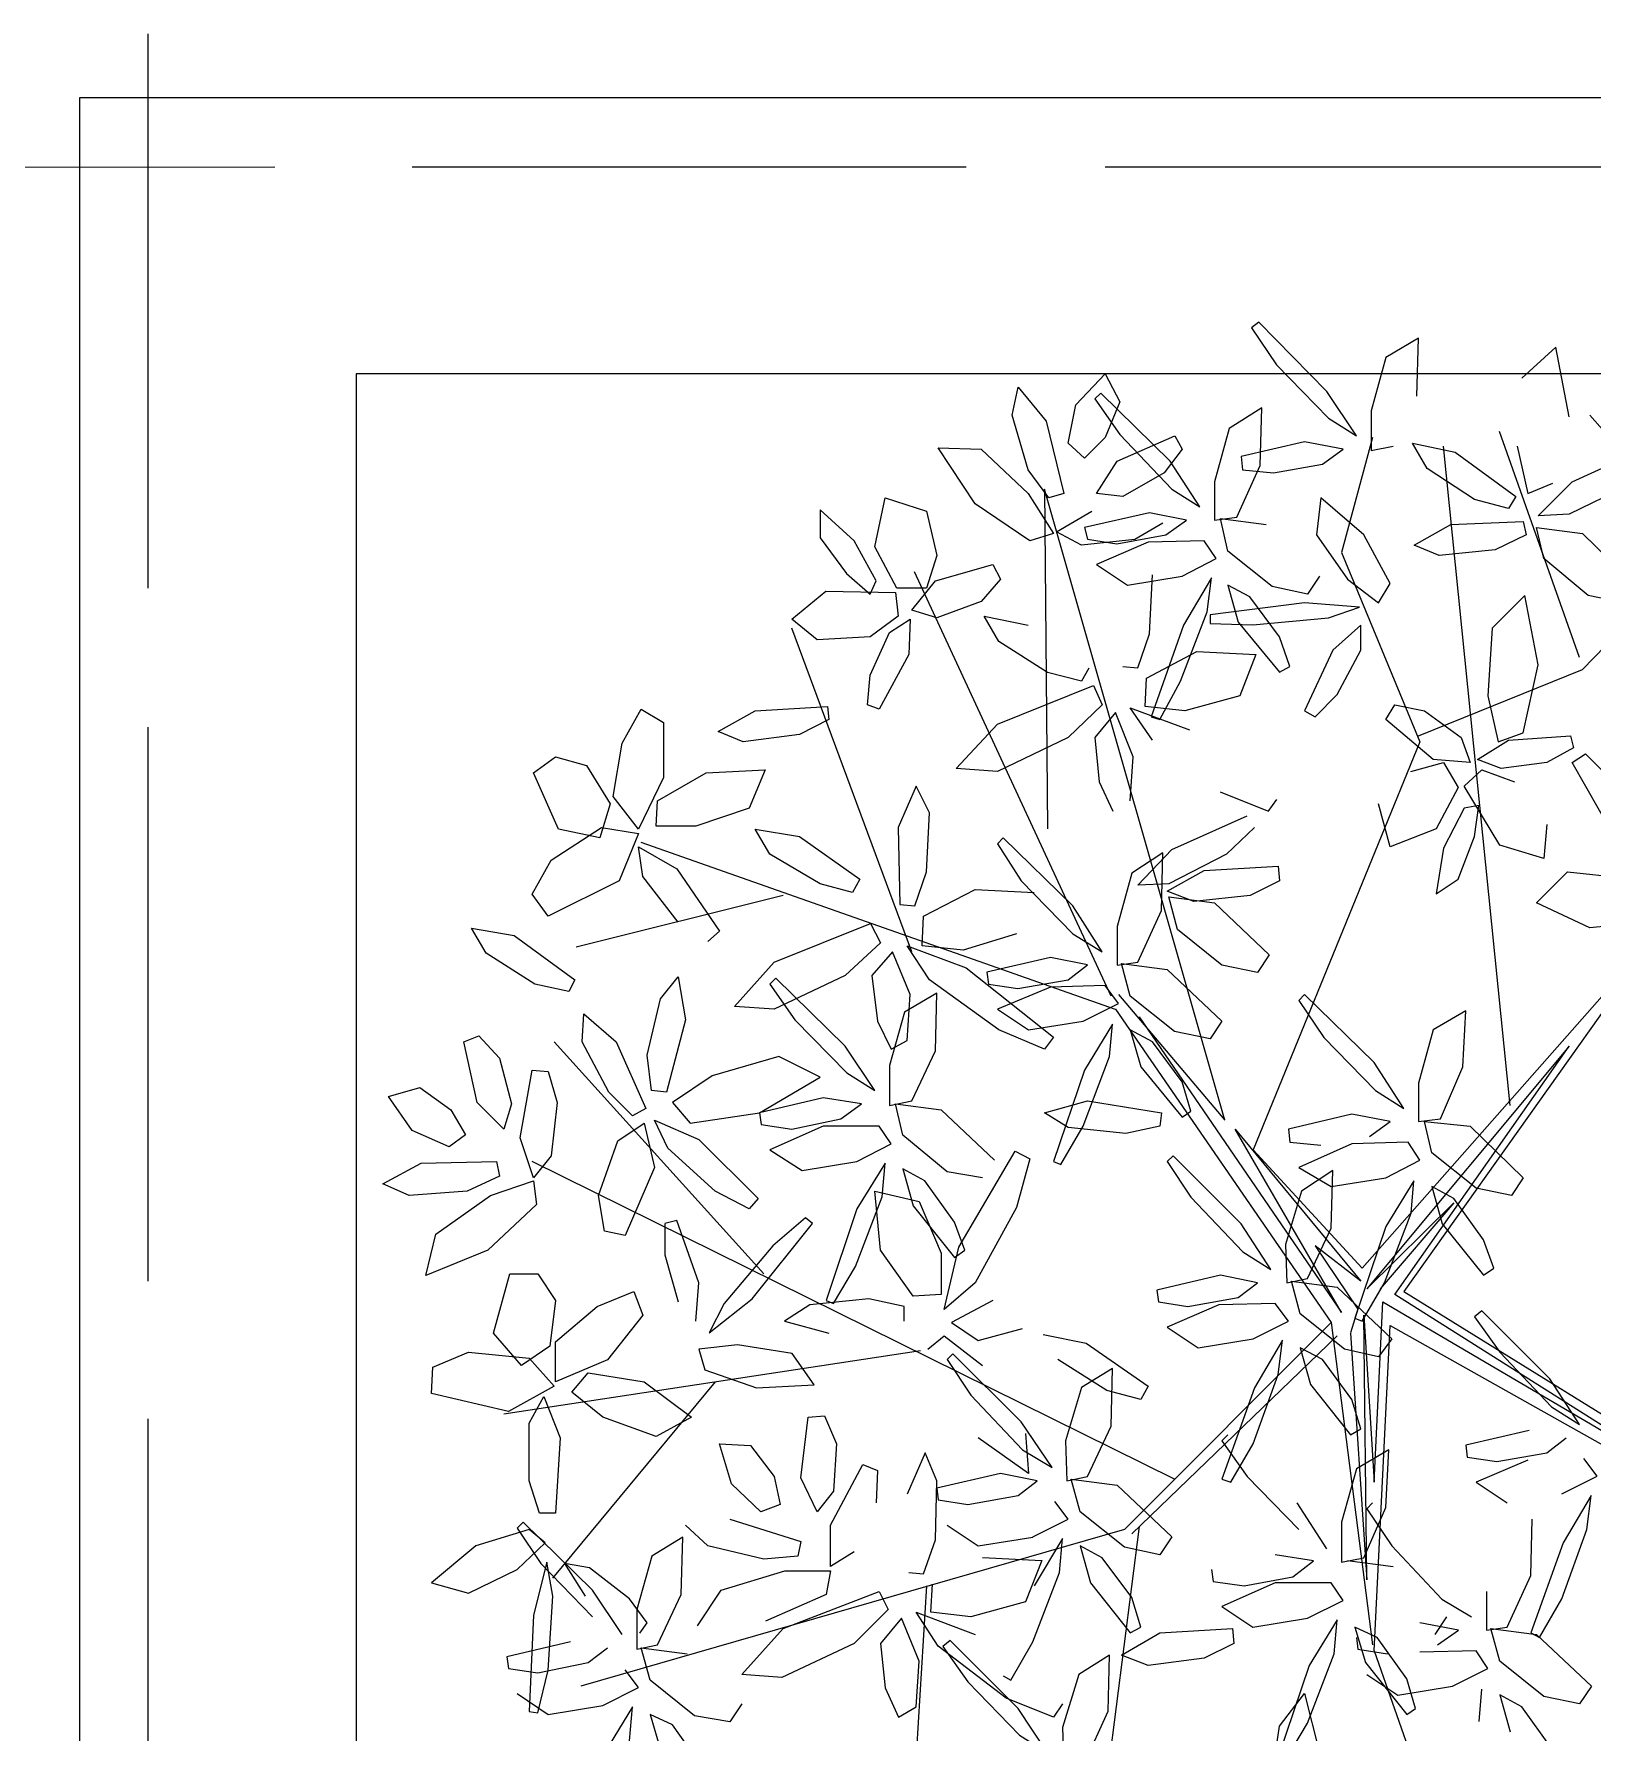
# Model space of a CAD drawing. Header units: metres. Extents: x 14 to 155, y 0 to 125.
# Drawn here: x 18.354 to 20.042, y 119.317 to 121.156 of the extents above; entities that cross this region are included whole.
import ezdxf

# ---------------------------------------------------------------- set-up
doc = ezdxf.new("R2010")
doc.units = ezdxf.units.M
doc.layers.add('PDF_Geometry', color=7, linetype='Continuous', true_color=0xc0c0c0)

msp = doc.modelspace()

# ---------------------------------------------------------------- linework, layer by layer
at = {"layer": 'PDF_Geometry', "color": 0, "lineweight": 0}
for points in [[(18.4772, 121.1557), (18.4773, 120.5555)], [(18.0147, 121.0116), (18.6148, 121.0117)], [(18.7637, 121.0117), (19.3638, 121.0117)], [(19.5143, 121.0117), (20.1144, 121.0117)], [(19.852, 120.7636), (19.8536, 120.8261), (19.8184, 120.8053), (19.8024, 120.7476)], [(20.0168, 120.7412), (20.0024, 120.8164), (19.9656, 120.7829)], [(19.8023, 120.7477), (19.8023, 120.7045), (19.8263, 120.7093)], [(20.0392, 120.7428), (20.0745, 120.7028), (20.1001, 120.6916), (20.0856, 120.73)], [(19.8039, 120.7188), (19.7703, 120.594), (19.8552, 120.3892), (19.6744, 119.9475), (19.7928, 119.8194), (20.1176, 120.1875), (19.8376, 119.7938), (20.1896, 119.5763), (20.3368, 119.5923)], [(20.028, 120.4804), (19.9415, 120.7253)], [(19.9528, 119.9955), (19.8808, 120.7093)], [(19.9607, 120.7093), (19.972, 120.6581), (19.9992, 120.6692)], [(19.5287, 120.1155), (19.6439, 119.9795), (19.4487, 120.6628), (19.4519, 120.2948)], [(20.0312, 120.4676), (20.2072, 120.6484)], [(19.5767, 120.626), (19.5464, 120.6084), (19.4887, 120.602), (19.4615, 120.6164), (19.4999, 120.6388)], [(19.7463, 120.5684), (19.7335, 120.5492), (19.6951, 120.5572), (19.6471, 120.5956), (19.6391, 120.6309), (19.6887, 120.6244)], [(19.5207, 120.1139), (19.3078, 120.5732)], [(19.5335, 120.4708), (19.5495, 120.4692), (19.5623, 120.5061), (19.5655, 120.57)], [(19.3047, 120.1619), (19.175, 120.5124)], [(19.4967, 120.4691), (19.4887, 120.4547), (19.4519, 120.4644), (19.3991, 120.4979), (19.383, 120.5251), (19.431, 120.5156)], [(19.8536, 120.3956), (20.0313, 120.4676)], [(19.5415, 120.3251), (19.5447, 120.3731), (19.5255, 120.4211), (19.503, 120.394), (19.5079, 120.346), (19.5224, 120.314)], [(19.5655, 120.3908), (19.5415, 120.426), (19.6055, 120.402)], [(18.4773, 120.4052), (18.4773, 119.805)], [(19.8455, 120.3572), (19.8807, 120.3668), (19.8967, 120.3396), (19.8727, 120.2948), (19.8231, 120.2756), (19.8103, 120.322)], [(20.0793, 120.2627), (20.02, 120.3668), (20.0344, 120.3763), (20.0729, 120.3379), (20.1209, 120.2595), (20.1305, 120.2163)], [(19.9928, 120.2996), (19.9896, 120.2627), (19.9416, 120.2772), (19.9032, 120.3412), (19.9224, 120.3588), (19.9577, 120.346)], [(19.6904, 120.314), (19.6392, 120.3348)], [(19.6999, 120.3267), (19.6904, 120.3139)], [(19.6759, 120.2964), (19.6456, 120.2676), (19.5831, 120.2355), (19.5495, 120.2339), (19.5863, 120.2724), (19.668, 120.3092)], [(19.0518, 120.1939), (19.0134, 120.2435), (19.0086, 120.2755), (19.0502, 120.2515), (19.0966, 120.1843), (19.0838, 120.1731)], [(19.5255, 120.0995), (19.0118, 120.2803)], [(19.1654, 120.2227), (18.9414, 120.1668)], [(19.4183, 120.1811), (19.3606, 120.1635), (19.3159, 120.1683), (19.3175, 120.2003), (19.3735, 120.2291), (19.4375, 120.2259)], [(19.5256, 120.0996), (19.7592, 119.7603), (19.5351, 119.5362), (18.9462, 119.3666)], [(19.5511, 120.0915), (19.7704, 119.7714), (19.6551, 119.9699), (19.7912, 119.805)], [(19.1446, 119.813), (18.9174, 120.0643)], [(19.7799, 119.749), (19.7976, 119.4817), (19.7944, 119.7683), (19.8056, 119.5874), (19.8152, 119.7827), (20.1801, 119.5683), (19.828, 119.7907), (20.0168, 120.0596), (19.7976, 119.797), (19.8921, 119.8899), (19.812, 119.797)], [(19.3815, 119.917), (19.343, 119.9234), (19.295, 119.9634), (19.2871, 119.997), (19.3367, 119.9906), (19.3943, 119.9362)], [(19.8007, 119.9619), (19.8231, 119.9779), (19.7815, 119.9859), (19.7127, 119.9698), (19.7143, 119.9555)], [(19.7144, 119.9555), (19.748, 119.9523)], [(19.5895, 119.5906), (18.8934, 119.9346)], [(19.071, 119.7618), (19.0741, 119.8035), (19.0501, 119.8707), (19.0374, 119.8675)], [(19.0374, 119.8674), (19.0374, 119.8338), (19.0518, 119.7826)], [(19.7912, 119.8051), (19.7416, 119.8435), (19.788, 119.7747), (19.7799, 119.7491)], [(19.2966, 119.7619), (19.2966, 119.7779), (19.2582, 119.7859), (19.1942, 119.7795), (19.167, 119.7619), (19.215, 119.749)], [(19.3926, 119.7843), (19.3478, 119.7603), (19.3766, 119.741), (19.4246, 119.7539)], [(19.7592, 119.7603), (19.804, 119.4114)], [(19.8055, 119.405), (19.8231, 119.757), (20.1849, 119.5538)], [(19.3223, 119.7314), (19.3399, 119.7458)], [(19.3398, 119.7458), (19.3815, 119.7139)], [(19.4471, 119.7474), (19.4935, 119.7379), (19.5607, 119.6915), (19.5528, 119.677), (19.5159, 119.6866), (19.4631, 119.7202)], [(19.7656, 119.7458), (19.5431, 119.5314)], [(19.3143, 119.7298), (18.8629, 119.661)], [(19.0918, 119.6962), (18.9157, 119.4834)], [(18.4773, 119.6562), (18.4773, 119.056)], [(19.4279, 119.6402), (19.4311, 119.5969), (19.3767, 119.6354)], [(19.6407, 119.6322), (19.6679, 119.5938), (19.724, 119.5362)], [(19.6472, 119.6386), (19.6408, 119.6322)], [(19.9736, 119.6435), (19.9048, 119.6274), (19.9064, 119.6147)], [(19.9064, 119.6146), (19.9384, 119.6098), (19.9928, 119.6194), (20.0137, 119.6354)], [(19.3015, 119.4898), (19.3175, 119.4882), (19.3303, 119.525), (19.3319, 119.589), (19.3191, 119.6194), (19.2999, 119.5746)], [(19.972, 119.6114), (19.9161, 119.5874), (19.9496, 119.565)], [(20.0088, 119.5747), (20.0472, 119.5939), (20.0328, 119.6131)], [(19.2423, 119.5122), (19.2167, 119.4962), (19.2167, 119.541), (19.2518, 119.6066), (19.2678, 119.6002), (19.2663, 119.565)], [(19.4359, 119.5282), (19.4743, 119.5474), (19.4599, 119.5667)], [(19.7543, 119.5154), (19.7224, 119.565)], [(19.8039, 119.565), (19.7976, 119.5586), (19.8248, 119.5186), (19.8791, 119.4609), (19.9112, 119.4418)], [(18.991, 119.4225), (18.959, 119.4705), (18.8837, 119.5441), (18.8774, 119.5378), (18.903, 119.4993), (18.959, 119.4418)], [(19.1814, 119.5074), (19.1446, 119.5042), (19.0838, 119.5187), (19.0598, 119.541)], [(19.1078, 119.5473), (19.1846, 119.5233), (19.1814, 119.5073)], [(19.343, 119.541), (19.3766, 119.5186), (19.4359, 119.5281)], [(19.5511, 119.5394), (19.4679, 118.8897)], [(19.9272, 119.469), (19.9272, 119.4274), (19.9496, 119.4306), (19.9752, 119.4866), (19.9768, 119.5474)], [(19.4039, 119.3778), (19.4119, 119.373), (19.4359, 119.4146), (19.4647, 119.4898), (19.4679, 119.5265), (19.4375, 119.4753)], [(19.0102, 119.4241), (19.0182, 119.4353), (18.999, 119.461), (18.9558, 119.4946), (18.9286, 119.4993), (18.951, 119.4642)], [(19.3815, 119.5058), (19.4455, 119.5026), (19.4279, 119.4578), (19.3686, 119.4418)], [(19.6296, 119.493), (19.6312, 119.4801), (19.6648, 119.4754), (19.7176, 119.485), (19.74, 119.5025), (19.6984, 119.509)], [(19.7768, 119.5026), (19.8263, 119.4962)], [(19.0727, 119.4321), (19.0983, 119.4706), (19.1671, 119.4914), (19.2167, 119.4914), (19.2119, 119.4658), (19.1463, 119.437)], [(19.3206, 119.4753), (19.2919, 119.0016)], [(19.3687, 119.4418), (19.3255, 119.4466), (19.3271, 119.477)], [(19.4679, 119.3474), (19.4584, 119.3329), (19.4071, 119.3537), (19.3335, 119.4098), (19.3095, 119.4466), (19.3735, 119.4226)], [(19.8744, 119.4113), (19.8969, 119.4274), (19.8552, 119.4353)], [(19.884, 119.4418), (19.8712, 119.4226)], [(18.935, 119.4146), (18.8662, 119.3985), (18.8678, 119.3858)], [(18.8678, 119.3857), (18.8998, 119.3809), (18.9543, 119.3921), (18.9751, 119.4081)], [(19.1207, 119.3474), (19.1078, 119.3281), (19.0695, 119.3345), (19.0215, 119.373), (19.0118, 119.4082), (19.0614, 119.4017)], [(19.7864, 119.4194), (19.788, 119.4065), (19.82, 119.4018)], [(19.7976, 119.3794), (19.8311, 119.357), (19.8904, 119.3665), (19.9288, 119.3857), (19.916, 119.405), (19.8552, 119.4034)], [(19.8056, 119.405), (19.8937, 119.1537)], [(18.9702, 119.3458), (19.0086, 119.365), (18.9942, 119.3842)], [(18.8774, 119.3585), (18.9109, 119.3361), (18.9702, 119.3457)], [(19.9193, 119.3282), (19.9224, 119.3634)], [(19.9976, 119.2994), (19.9657, 119.3442), (19.9417, 119.3571), (19.9528, 119.317)]]:
    msp.add_lwpolyline(points, dxfattribs=at)
at = {"layer": 'PDF_Geometry', "color": 0, "lineweight": 5}
msp.add_lwpolyline([(18.7041, 90.0848), (18.4048, 90.3857), (18.4036, 121.0868), (40.4037, 121.0877), (40.4048, 90.3865), (40.1056, 90.3865), (40.1044, 120.7884), (18.7029, 120.7876), (18.7041, 90.3857)], dxfattribs=at)
at = {"layer": 'PDF_Geometry', "color": 0, "lineweight": 0}
for points in [[(19.6727, 120.8373), (19.6999, 120.7973), (19.756, 120.7397), (19.7864, 120.7205), (19.7544, 120.7685), (19.6807, 120.8437)], [(19.5143, 120.7188), (19.4919, 120.6964), (19.4743, 120.7124), (19.4823, 120.7541), (19.5143, 120.7876), (19.5303, 120.7573)], [(19.4534, 120.6533), (19.431, 120.6837), (19.4134, 120.7429), (19.4199, 120.7733), (19.4503, 120.7365), (19.4695, 120.6581)], [(19.503, 120.7604), (19.5302, 120.722), (19.5863, 120.6628), (19.6167, 120.6436), (19.5847, 120.6932), (19.5094, 120.7668)], [(19.6327, 120.6708), (19.6327, 120.6292), (19.6567, 120.6324), (19.6823, 120.6884), (19.6839, 120.7508), (19.6487, 120.7285)], [(19.5975, 120.7061), (19.5783, 120.6805), (19.5335, 120.6549), (19.5047, 120.6581), (19.5271, 120.6932), (19.5896, 120.7205)], [(19.6631, 120.6837), (19.6966, 120.6805), (19.7495, 120.69), (19.7719, 120.7061), (19.7303, 120.714), (19.6615, 120.6981)], [(19.9512, 120.642), (19.9143, 120.6516), (19.8631, 120.6853), (19.8471, 120.7124), (19.8935, 120.7029), (19.9592, 120.6549)], [(19.431, 120.6581), (19.4582, 120.6148), (19.4326, 120.6069), (19.3734, 120.6469), (19.3334, 120.7076), (19.3798, 120.7061)], [(20.1096, 120.6948), (20.0793, 120.6661), (20.0168, 120.6356), (19.9832, 120.634), (20.02, 120.6708), (20.1017, 120.7077)], [(19.2342, 120.5716), (19.2598, 120.5492), (19.2662, 120.5636), (19.2422, 120.6069), (19.2055, 120.6404), (19.2055, 120.61)], [(19.3318, 120.5908), (19.3206, 120.5556), (19.2886, 120.5556), (19.2646, 120.6004), (19.2759, 120.6533), (19.3206, 120.6388)], [(19.7767, 120.5653), (19.8103, 120.5397), (19.8231, 120.5605), (19.7943, 120.6133), (19.7479, 120.6533), (19.7431, 120.6133)], [(19.4951, 120.6085), (19.527, 120.6037), (19.5799, 120.6132), (19.6023, 120.6293), (19.5623, 120.6372), (19.4919, 120.6213)], [(19.9704, 120.6133), (19.9368, 120.5972), (19.876, 120.5909), (19.8488, 120.6021), (19.8887, 120.6245), (19.9672, 120.6277)], [(20.076, 120.5397), (20.0375, 120.5476), (19.9895, 120.5877), (19.9816, 120.6213), (20.0312, 120.6149), (20.0888, 120.5589)], [(19.5975, 120.5684), (19.6344, 120.5877), (19.6215, 120.6069), (19.5607, 120.6053), (19.5047, 120.5813), (19.5383, 120.5589)], [(19.4007, 120.5652), (19.3798, 120.5412), (19.3318, 120.5236), (19.3047, 120.5317), (19.3303, 120.5636), (19.3927, 120.5813)], [(19.5735, 120.4132), (19.5959, 120.4548), (19.6246, 120.53), (19.6294, 120.5668), (19.599, 120.5156), (19.5639, 120.4164)], [(19.2902, 120.5252), (19.2598, 120.5028), (19.2022, 120.4996), (19.175, 120.522), (19.2118, 120.5524), (19.287, 120.5508)], [(19.7144, 120.4708), (19.7031, 120.5028), (19.6711, 120.546), (19.6471, 120.5589), (19.6584, 120.5188), (19.7031, 120.4645)], [(19.9288, 120.4388), (19.9399, 120.3892), (19.9672, 120.3988), (19.9832, 120.4724), (19.9688, 120.5476), (19.9336, 120.5124)], [(19.6279, 120.5172), (19.6743, 120.5157), (19.756, 120.5236), (19.7896, 120.5349), (19.7303, 120.5397), (19.6279, 120.5268)], [(19.2567, 120.4292), (19.2598, 120.4612), (19.2807, 120.5076), (19.3031, 120.522), (19.3015, 120.4836), (19.2695, 120.4244)], [(19.7416, 120.4164), (19.7656, 120.4404), (19.7912, 120.4884), (19.7911, 120.5156), (19.7608, 120.4884), (19.7303, 120.4227)], [(19.6007, 120.4227), (19.5575, 120.4275), (19.5591, 120.458), (19.6136, 120.4868), (19.6775, 120.4836), (19.66, 120.4388)], [(19.5111, 120.4292), (19.4743, 120.394), (19.3975, 120.3572), (19.3527, 120.3604), (19.3975, 120.4084), (19.5015, 120.45)], [(18.991, 120.3876), (19.0118, 120.4244), (19.0358, 120.41), (19.0358, 120.3507), (19.0086, 120.2947), (18.9814, 120.3299)], [(19.215, 120.4132), (19.1831, 120.3971), (19.1222, 120.3892), (19.095, 120.4003), (19.135, 120.4227), (19.2134, 120.4276)], [(19.828, 120.4292), (19.86, 120.4228), (19.9, 120.394), (19.9097, 120.3668), (19.8696, 120.37), (19.8184, 120.4132)], [(20.0216, 120.3828), (19.9928, 120.3668), (19.9432, 120.3604), (19.9176, 120.37), (19.9512, 120.3908), (20.0184, 120.3957)], [(18.919, 120.3731), (18.9525, 120.3636), (18.9782, 120.3219), (18.967, 120.2851), (18.9222, 120.2947), (18.895, 120.3555)], [(19.0709, 120.2979), (19.0277, 120.2979), (19.0293, 120.3251), (19.0822, 120.3556), (19.1461, 120.3588), (19.1286, 120.3172)], [(19.3079, 120.2115), (19.3207, 120.2483), (19.3239, 120.3123), (19.3094, 120.3412), (19.2902, 120.2963), (19.2918, 120.2131)], [(19.9144, 120.2868), (19.9191, 120.3204), (19.9031, 120.3172), (19.8807, 120.274), (19.8727, 120.2244), (19.8967, 120.2404)], [(18.8934, 120.2243), (18.9142, 120.2612), (18.9686, 120.2963), (19.0086, 120.29), (18.9878, 120.2388), (18.911, 120.2003)], [(19.2406, 120.2259), (19.2055, 120.2355), (19.151, 120.2676), (19.135, 120.2947), (19.183, 120.2868), (19.2486, 120.2404)], [(19.3975, 120.2787), (19.4231, 120.2387), (19.4791, 120.1811), (19.5111, 120.1619), (19.4791, 120.2115), (19.4039, 120.2851)], [(19.5271, 120.1891), (19.5271, 120.1475), (19.5495, 120.1507), (19.5751, 120.2067), (19.5766, 120.2691), (19.5431, 120.2468)], [(19.7031, 120.2387), (19.6712, 120.2227), (19.6103, 120.2163), (19.5815, 120.2274), (19.6215, 120.2499), (19.7015, 120.2547)], [(20.076, 120.242), (20.1144, 120.2212), (20.1016, 120.194), (20.0391, 120.1876), (19.9816, 120.2148), (20.0151, 120.2484)], [(19.6791, 120.1395), (19.6407, 120.1475), (19.5927, 120.1859), (19.5831, 120.2212), (19.6327, 120.2147), (19.692, 120.1587)], [(18.9334, 120.1187), (18.8966, 120.1266), (18.8438, 120.1603), (18.8277, 120.1875), (18.8742, 120.1795), (18.9398, 120.1315)], [(19.271, 120.1716), (19.2326, 120.1363), (19.1558, 120.0996), (19.1126, 120.1027), (19.1558, 120.1507), (19.2599, 120.1924)], [(19.2678, 120.0867), (19.2823, 120.0563), (19.2998, 120.0659), (19.3031, 120.1155), (19.2839, 120.1619), (19.2615, 120.1363)], [(19.4487, 120.0563), (19.3991, 120.0772), (19.3239, 120.1315), (19.2998, 120.1684), (19.3638, 120.1444), (19.4582, 120.0692)], [(19.3878, 120.1268), (19.4198, 120.122), (19.4743, 120.1315), (19.4951, 120.1476), (19.4551, 120.1555), (19.3862, 120.1396)], [(19.6279, 120.0675), (19.5895, 120.0755), (19.5415, 120.1139), (19.5319, 120.1492), (19.5815, 120.1427), (19.6408, 120.0867)], [(19.0229, 120.0115), (19.0182, 120.05), (19.0325, 120.1107), (19.0517, 120.1347), (19.0598, 120.0883), (19.039, 120.0099)], [(19.151, 120.1267), (19.1782, 120.0883), (19.2343, 120.0307), (19.2646, 120.0115), (19.2327, 120.0595), (19.1574, 120.1331)], [(19.4903, 120.0867), (19.5287, 120.1059), (19.5143, 120.1252), (19.4551, 120.1236), (19.3975, 120.0996), (19.4311, 120.0772)], [(19.2807, 120.0387), (19.2807, 119.9955), (19.3047, 120.0003), (19.3303, 120.0547), (19.3319, 120.1171), (19.2967, 120.0964)], [(19.7239, 120.1091), (19.7511, 120.0691), (19.8072, 120.0115), (19.8376, 119.9923), (19.8056, 120.0419), (19.7303, 120.1155)], [(19.0022, 119.9842), (18.9766, 120.0098), (18.9478, 120.0642), (18.9494, 120.0947), (18.9846, 120.0642), (19.0167, 119.9922)], [(19.8536, 120.0195), (19.8536, 119.9779), (19.8776, 119.9811), (19.9016, 120.0371), (19.9048, 120.0979), (19.8696, 120.0772)], [(18.8357, 120.0707), (18.8581, 120.0467), (18.871, 119.9971), (18.8629, 119.9699), (18.8341, 119.9987), (18.8197, 120.0643)], [(19.4663, 119.9315), (19.4903, 119.9731), (19.5191, 120.0483), (19.5223, 120.0835), (19.4919, 120.0338), (19.4583, 119.9347)], [(19.6071, 119.9891), (19.5976, 120.0211), (19.5655, 120.0643), (19.5415, 120.0772), (19.5528, 120.0371), (19.5976, 119.9828)], [(18.911, 120.0322), (18.9206, 119.9987), (18.9142, 119.941), (18.895, 119.917), (18.8806, 119.9602), (18.8934, 120.0338)], [(19.0886, 120.0275), (19.0454, 119.9987), (19.0646, 119.9763), (19.1398, 119.9874), (19.2054, 120.0259), (19.1606, 120.0483)], [(18.8053, 119.9907), (18.8214, 119.9635), (18.8038, 119.9507), (18.7637, 119.9683), (18.7381, 120.0051), (18.7718, 120.0147)], [(19.1415, 119.9747), (19.175, 119.9699), (19.2279, 119.9811), (19.2503, 119.9971), (19.2087, 120.0035), (19.1399, 119.9875)], [(19.5735, 119.9731), (19.5366, 119.9651), (19.4743, 119.9715), (19.4487, 119.9875), (19.4951, 120.0003), (19.5751, 119.9875)], [(19.1286, 119.8834), (19.0918, 119.9027), (19.0406, 119.9491), (19.0262, 119.9794), (19.0742, 119.9586), (19.1382, 119.8947)], [(19.9544, 119.8979), (19.916, 119.9059), (19.868, 119.9443), (19.86, 119.9779), (19.9096, 119.9731), (19.9672, 119.9171)], [(18.9718, 119.8594), (18.9654, 119.8979), (18.9862, 119.957), (19.015, 119.9763), (19.0261, 119.9283), (18.9942, 119.8547)], [(19.2454, 119.9346), (19.2823, 119.9539), (19.2694, 119.9731), (19.2086, 119.9731), (19.151, 119.9475), (19.1862, 119.9251)], [(19.4327, 119.9378), (19.4182, 119.8851), (19.3734, 119.8034), (19.3398, 119.7746), (19.3559, 119.8418), (19.4166, 119.9458)], [(19.5815, 119.9347), (19.6071, 119.8962), (19.6632, 119.8371), (19.6936, 119.8178), (19.6616, 119.8674), (19.5879, 119.941)], [(19.8184, 119.917), (19.8552, 119.9363), (19.8424, 119.9555), (19.7815, 119.9539), (19.724, 119.9283), (19.7591, 119.9075)], [(18.8581, 119.9187), (18.823, 119.9027), (18.7605, 119.8979), (18.7317, 119.9107), (18.7733, 119.9331), (18.8549, 119.9347)], [(19.2198, 119.7811), (19.2438, 119.8211), (19.2726, 119.8963), (19.2758, 119.9331), (19.2454, 119.8835), (19.2119, 119.7843)], [(19.3623, 119.8386), (19.3511, 119.869), (19.319, 119.9138), (19.295, 119.9267), (19.3063, 119.8866), (19.3511, 119.8307)], [(19.7095, 119.845), (19.7111, 119.8034), (19.7335, 119.8082), (19.7591, 119.8627), (19.7607, 119.925), (19.7271, 119.9027)], [(18.8486, 119.8979), (18.895, 119.9139), (18.8982, 119.8883), (18.8454, 119.8386), (18.7782, 119.8114), (18.7893, 119.8562)], [(19.7928, 119.7619), (19.8168, 119.8035), (19.8456, 119.8787), (19.8487, 119.9139), (19.8184, 119.8643), (19.7848, 119.7651)], [(19.9352, 119.8194), (19.924, 119.8498), (19.892, 119.8946), (19.868, 119.9075), (19.8792, 119.8674), (19.924, 119.8115)], [(19.3367, 119.8355), (19.3367, 119.7906), (19.3063, 119.789), (19.271, 119.8386), (19.2647, 119.9027), (19.3127, 119.8914)], [(19.1895, 119.8739), (19.1542, 119.8435), (19.1014, 119.7811), (19.0854, 119.7491), (19.1318, 119.7859), (19.1974, 119.8675)], [(18.8998, 119.813), (18.919, 119.7842), (18.9126, 119.7347), (18.8821, 119.7138), (18.8518, 119.749), (18.8694, 119.813)], [(19.5719, 119.7827), (19.6039, 119.7779), (19.6583, 119.7875), (19.6791, 119.8035), (19.6391, 119.8115), (19.5703, 119.7955)], [(18.9638, 119.7778), (19.0038, 119.7938), (19.0134, 119.7682), (18.975, 119.7201), (18.919, 119.6961), (18.919, 119.7393)], [(19.8104, 119.7234), (19.7736, 119.7314), (19.7256, 119.7698), (19.716, 119.8051), (19.7656, 119.7986), (19.8248, 119.7427)], [(19.6744, 119.7427), (19.7128, 119.7619), (19.6984, 119.7811), (19.6375, 119.7795), (19.5815, 119.7555), (19.6151, 119.7331)], [(19.9144, 119.7667), (19.9416, 119.7282), (19.9976, 119.6691), (20.028, 119.6498), (19.996, 119.6994), (19.9223, 119.773)], [(19.6504, 119.5874), (19.6744, 119.629), (19.7016, 119.7042), (19.7063, 119.7411), (19.676, 119.6898), (19.6408, 119.5906)], [(18.7861, 119.7122), (18.8246, 119.7283), (18.8902, 119.7218), (18.9174, 119.6914), (18.8678, 119.6642), (18.7845, 119.6835)], [(19.1159, 119.7363), (19.0742, 119.7315), (19.0806, 119.7091), (19.1367, 119.6898), (19.1991, 119.693), (19.1751, 119.7267)], [(19.343, 119.7202), (19.3686, 119.6818), (19.4247, 119.6226), (19.4567, 119.6034), (19.4231, 119.653), (19.3494, 119.7266)], [(19.7912, 119.6451), (19.7816, 119.677), (19.7496, 119.7202), (19.7256, 119.7331), (19.7368, 119.6931), (19.7799, 119.6387)], [(18.9702, 119.6578), (18.9366, 119.685), (18.9541, 119.7058), (19.015, 119.6962), (19.0662, 119.6578), (19.0278, 119.637)], [(19.4711, 119.6322), (19.4727, 119.589), (19.4951, 119.5938), (19.5207, 119.6482), (19.5223, 119.7106), (19.4887, 119.6899)], [(18.9014, 119.5538), (18.8902, 119.5891), (18.8902, 119.6514), (18.9061, 119.6803), (18.9238, 119.6355), (18.919, 119.5538)], [(19.2103, 119.6594), (19.2231, 119.629), (19.2198, 119.5777), (19.2023, 119.5553), (19.1847, 119.5922), (19.1927, 119.6578)], [(19.1558, 119.5938), (19.1622, 119.5634), (19.1414, 119.5553), (19.1094, 119.5858), (19.0966, 119.629), (19.1302, 119.6273)], [(19.7704, 119.5442), (19.7704, 119.501), (19.7944, 119.5057), (19.8184, 119.5602), (19.8216, 119.6226), (19.7864, 119.6018)], [(19.3335, 119.5682), (19.3654, 119.5634), (19.4199, 119.5729), (19.4407, 119.589), (19.4007, 119.5969), (19.3319, 119.581)], [(19.5735, 119.509), (19.5351, 119.517), (19.487, 119.5554), (19.4775, 119.5907), (19.5271, 119.5842), (19.5863, 119.5282)], [(19.9848, 119.4194), (20.0088, 119.461), (20.036, 119.5362), (20.0408, 119.5731), (20.0104, 119.5218), (19.9752, 119.4242)], [(18.8774, 119.493), (18.9077, 119.5217), (18.8902, 119.5362), (18.8326, 119.5185), (18.7846, 119.4785), (18.8246, 119.4674)], [(19.007, 119.4497), (19.007, 119.4065), (19.0294, 119.4113), (19.055, 119.4658), (19.0566, 119.5281), (19.0231, 119.5074)], [(19.5528, 119.4305), (19.5432, 119.4625), (19.5111, 119.5057), (19.4871, 119.5186), (19.4984, 119.4785), (19.5415, 119.4242)], [(18.8998, 119.3377), (18.9109, 119.3841), (18.9158, 119.4642), (18.9093, 119.5009), (18.895, 119.4434), (18.8902, 119.3393)], [(19.2791, 119.4497), (19.2423, 119.4129), (19.1639, 119.3761), (19.1207, 119.3793), (19.1655, 119.4289), (19.2695, 119.469)], [(19.7335, 119.4402), (19.772, 119.4594), (19.7591, 119.4786), (19.6983, 119.4786), (19.6407, 119.453), (19.6743, 119.4306)], [(19.2758, 119.3649), (19.2903, 119.3329), (19.3094, 119.3441), (19.3127, 119.3937), (19.2935, 119.4401), (19.271, 119.4129)], [(19.6536, 119.4129), (19.6216, 119.3969), (19.5607, 119.3889), (19.532, 119.4001), (19.5736, 119.4242), (19.652, 119.4289)], [(19.7095, 119.2865), (19.7335, 119.3266), (19.7623, 119.4018), (19.7655, 119.4386), (19.7351, 119.3889), (19.7016, 119.2897)], [(19.8504, 119.3425), (19.8409, 119.3745), (19.8088, 119.4193), (19.7848, 119.4305), (19.7961, 119.3921), (19.8409, 119.3361)], [(20.028, 119.3474), (19.9896, 119.3554), (19.9416, 119.3938), (19.932, 119.4291), (19.9816, 119.4226), (20.0409, 119.3666)], [(19.3383, 119.4097), (19.3655, 119.3713), (19.4215, 119.3137), (19.4519, 119.2945), (19.4199, 119.3425), (19.3462, 119.4161)], [(19.4679, 119.3218), (19.4695, 119.2802), (19.4919, 119.2833), (19.5175, 119.3394), (19.5191, 119.4002), (19.4856, 119.3794)], [(19.7, 119.1873), (19.6904, 119.2385), (19.7032, 119.3234), (19.7303, 119.3585), (19.7464, 119.2946), (19.7224, 119.1858)], [(18.9462, 119.1921), (18.9702, 119.2321), (18.999, 119.3073), (19.0022, 119.3442), (18.9718, 119.2945), (18.9382, 119.1953)], [(19.087, 119.2497), (19.0774, 119.28), (19.0454, 119.3249), (19.0214, 119.3361), (19.0326, 119.2977), (19.0774, 119.2417)]]:
    msp.add_lwpolyline(points, close=True, dxfattribs=at)

doc.saveas('drawing.dxf')
